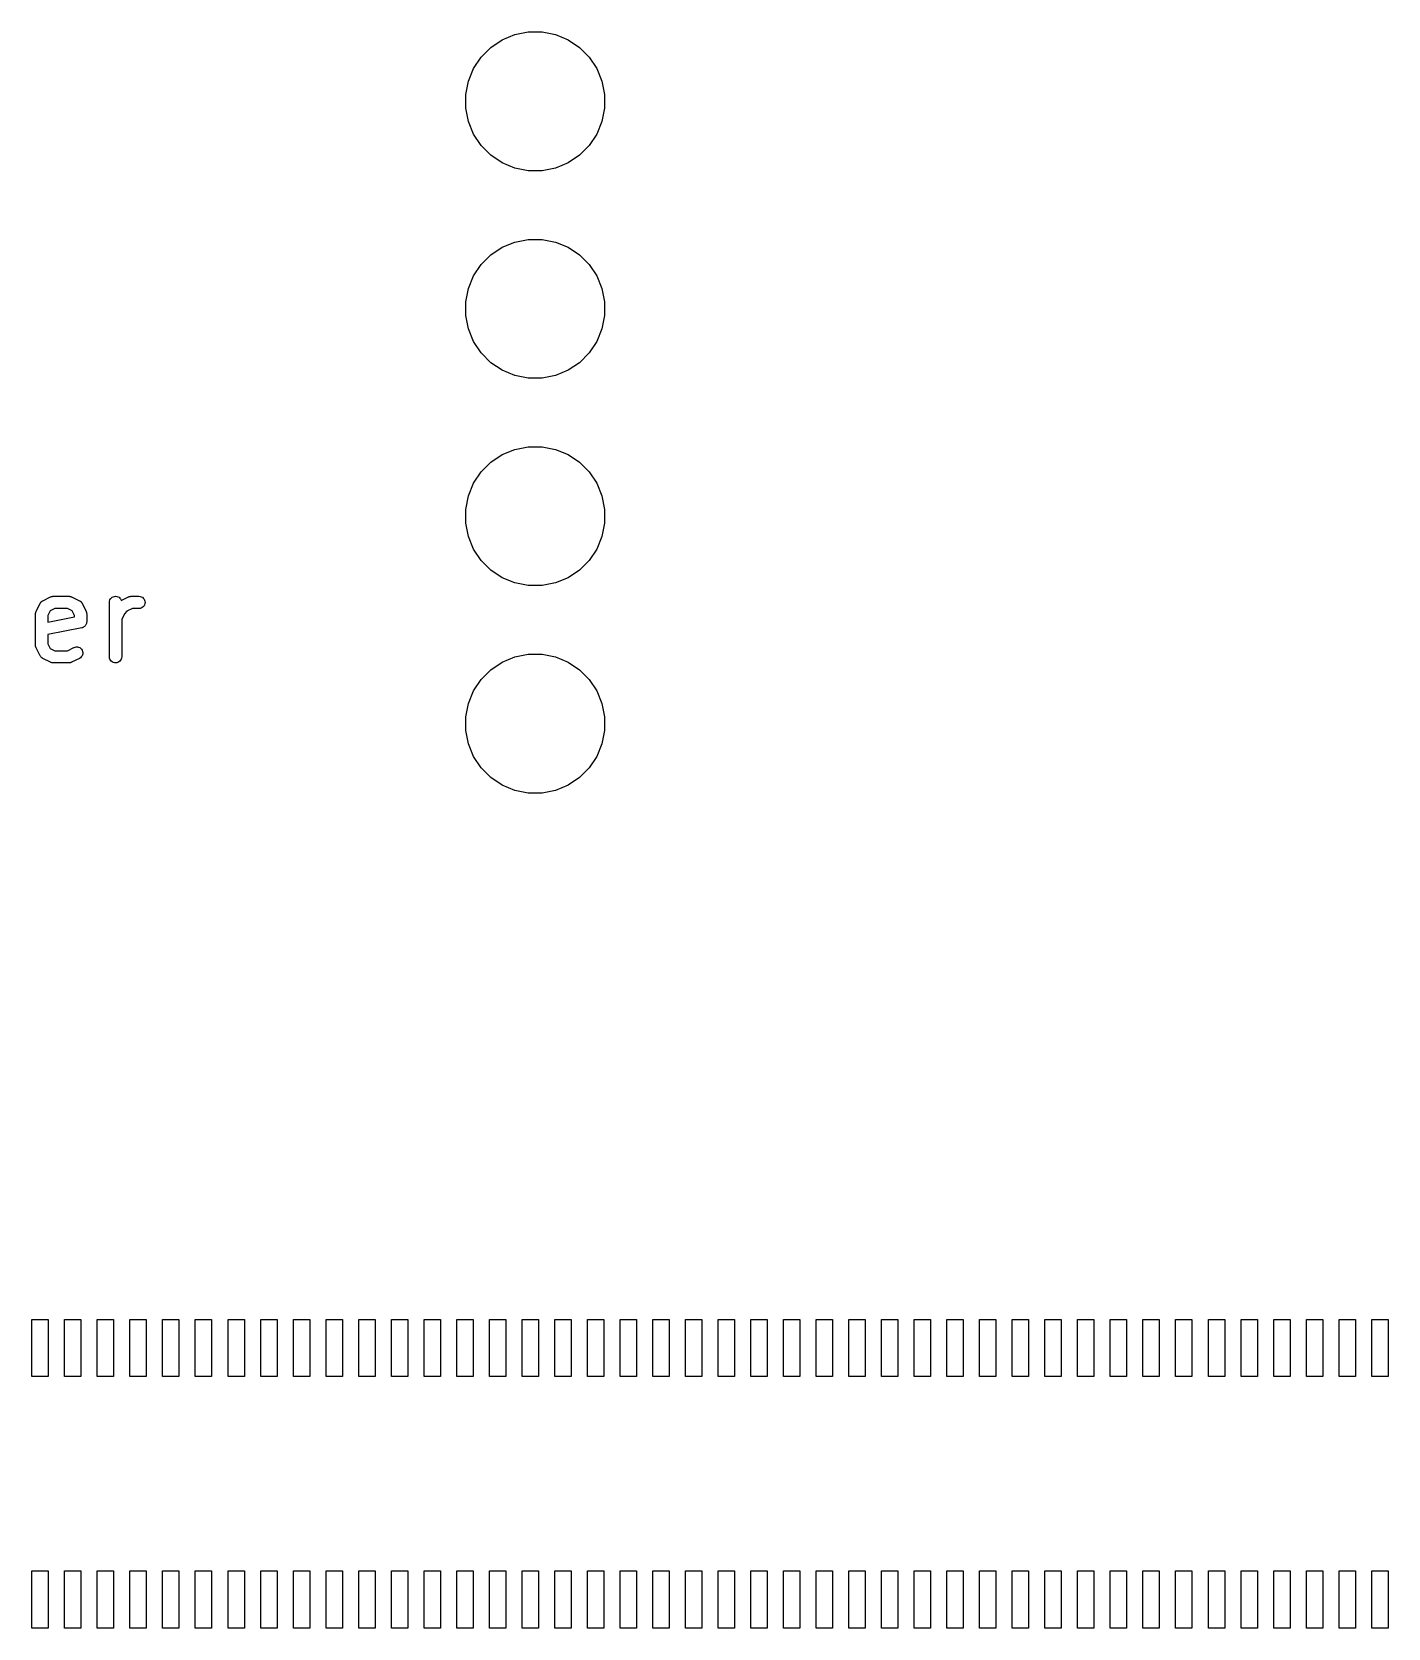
# Model space of a CAD drawing. Extents: x 86.8 to 155.3, y -69.5 to -29.6.
# Drawn here: x 104.33 to 120.93, y -69.5 to -49.95 of the extents above; entities that cross this region are included whole.
import ezdxf

# ---------------------------------------------------------------- set-up
doc = ezdxf.new("R2010")
doc.units = 0
doc.layers.add('BLACK', color=7, linetype='CONTINUOUS')

msp = doc.modelspace()

# ---------------------------------------------------------------- linework, layer by layer
at = {"layer": 'BLACK', "linetype": 'CONTINUOUS'}
for p, q in [((110.087, -50.0467), (110.242, -49.9827)), ((110.242, -49.9827), (110.406, -49.95)), ((110.406, -49.95), (110.574, -49.95)), ((110.574, -49.95), (110.738, -49.9827)), ((110.738, -49.9827), (110.893, -50.0467)), ((109.83, -50.2582), (109.948, -50.1398)), ((109.948, -50.1398), (110.087, -50.0467)), ((110.893, -50.0467), (111.032, -50.1398)), ((111.032, -50.1398), (111.15, -50.2582)), ((109.673, -50.5521), (109.737, -50.3974)), ((109.737, -50.3974), (109.83, -50.2582)), ((111.15, -50.2582), (111.243, -50.3974)), ((111.243, -50.3974), (111.307, -50.5521)), ((109.64, -50.7163), (109.673, -50.5521)), ((111.307, -50.5521), (111.34, -50.7163)), ((109.64, -50.8837), (109.64, -50.7163)), ((111.34, -50.7163), (111.34, -50.8837)), ((109.673, -51.0479), (109.64, -50.8837)), ((111.34, -50.8837), (111.307, -51.0479)), ((109.737, -51.2026), (109.673, -51.0479)), ((109.83, -51.3418), (109.737, -51.2026)), ((111.243, -51.2026), (111.15, -51.3418)), ((111.307, -51.0479), (111.243, -51.2026)), ((109.948, -51.4602), (109.83, -51.3418)), ((111.15, -51.3418), (111.032, -51.4602)), ((110.087, -51.5533), (109.948, -51.4602)), ((110.242, -51.6173), (110.087, -51.5533)), ((110.893, -51.5533), (110.738, -51.6173)), ((111.032, -51.4602), (110.893, -51.5533)), ((110.406, -51.65), (110.242, -51.6173)), ((110.574, -51.65), (110.406, -51.65)), ((110.738, -51.6173), (110.574, -51.65)), ((110.087, -52.5867), (110.242, -52.5227)), ((110.242, -52.5227), (110.406, -52.49)), ((110.406, -52.49), (110.574, -52.49)), ((110.574, -52.49), (110.738, -52.5227)), ((110.738, -52.5227), (110.893, -52.5867)), ((109.83, -52.7982), (109.948, -52.6798)), ((109.948, -52.6798), (110.087, -52.5867)), ((110.893, -52.5867), (111.032, -52.6798)), ((111.032, -52.6798), (111.15, -52.7982)), ((109.673, -53.0921), (109.737, -52.9374)), ((109.737, -52.9374), (109.83, -52.7982)), ((111.15, -52.7982), (111.243, -52.9374)), ((111.243, -52.9374), (111.307, -53.0921)), ((109.64, -53.2563), (109.673, -53.0921)), ((111.307, -53.0921), (111.34, -53.2563)), ((109.64, -53.4237), (109.64, -53.2563)), ((111.34, -53.2563), (111.34, -53.4237)), ((109.673, -53.5879), (109.64, -53.4237)), ((111.34, -53.4237), (111.307, -53.5879)), ((109.737, -53.7426), (109.673, -53.5879)), ((109.83, -53.8818), (109.737, -53.7426)), ((111.243, -53.7426), (111.15, -53.8818)), ((111.307, -53.5879), (111.243, -53.7426)), ((109.948, -54.0002), (109.83, -53.8818)), ((111.15, -53.8818), (111.032, -54.0002)), ((110.087, -54.0933), (109.948, -54.0002)), ((110.242, -54.1573), (110.087, -54.0933)), ((110.893, -54.0933), (110.738, -54.1573)), ((111.032, -54.0002), (110.893, -54.0933)), ((110.406, -54.19), (110.242, -54.1573)), ((110.574, -54.19), (110.406, -54.19)), ((110.738, -54.1573), (110.574, -54.19)), ((110.087, -55.1267), (110.242, -55.0627)), ((110.242, -55.0627), (110.406, -55.03)), ((110.406, -55.03), (110.574, -55.03)), ((110.574, -55.03), (110.738, -55.0627)), ((110.738, -55.0627), (110.893, -55.1267)), ((109.83, -55.3382), (109.948, -55.2198)), ((109.948, -55.2198), (110.087, -55.1267)), ((110.893, -55.1267), (111.032, -55.2198)), ((111.032, -55.2198), (111.15, -55.3382)), ((109.673, -55.6321), (109.737, -55.4774)), ((109.737, -55.4774), (109.83, -55.3382)), ((111.15, -55.3382), (111.243, -55.4774)), ((111.243, -55.4774), (111.307, -55.6321)), ((109.64, -55.7963), (109.673, -55.6321)), ((111.307, -55.6321), (111.34, -55.7963)), ((109.64, -55.9637), (109.64, -55.7963)), ((111.34, -55.7963), (111.34, -55.9637)), ((109.673, -56.1279), (109.64, -55.9637)), ((111.34, -55.9637), (111.307, -56.1279)), ((109.737, -56.2826), (109.673, -56.1279)), ((109.83, -56.4218), (109.737, -56.2826)), ((111.243, -56.2826), (111.15, -56.4218)), ((111.307, -56.1279), (111.243, -56.2826)), ((109.948, -56.5402), (109.83, -56.4218)), ((111.15, -56.4218), (111.032, -56.5402)), ((110.087, -56.6333), (109.948, -56.5402)), ((110.242, -56.6973), (110.087, -56.6333)), ((110.893, -56.6333), (110.738, -56.6973)), ((111.032, -56.5402), (110.893, -56.6333)), ((104.463, -56.9163), (104.558, -56.8686)), ((104.558, -56.8686), (104.559, -56.8682)), ((104.559, -56.8682), (104.561, -56.8674)), ((104.561, -56.8674), (104.563, -56.8664)), ((104.563, -56.8664), (104.568, -56.8649)), ((104.568, -56.8649), (104.573, -56.8631)), ((104.573, -56.8631), (104.575, -56.8628)), ((104.575, -56.8628), (104.577, -56.8621)), ((104.577, -56.8621), (104.582, -56.8616)), ((104.582, -56.8616), (104.587, -56.8608)), ((104.587, -56.8608), (104.59, -56.8609)), ((104.59, -56.8609), (104.592, -56.8607)), ((104.592, -56.8607), (104.782, -56.8607)), ((104.782, -56.8607), (104.783, -56.8607)), ((104.783, -56.8607), (104.786, -56.861)), ((104.786, -56.861), (104.788, -56.8609)), ((104.788, -56.8609), (104.793, -56.8618)), ((104.793, -56.8618), (104.798, -56.8624)), ((104.798, -56.8624), (104.8, -56.863)), ((104.8, -56.863), (104.802, -56.8634)), ((104.802, -56.8634), (104.807, -56.8652)), ((104.807, -56.8652), (104.812, -56.8668)), ((104.812, -56.8668), (104.814, -56.8678)), ((104.814, -56.8678), (104.816, -56.8686)), ((104.816, -56.8686), (104.911, -56.9163)), ((105.301, -56.8821), (105.313, -56.873)), ((105.313, -56.873), (105.326, -56.8662)), ((105.326, -56.8662), (105.34, -56.862)), ((105.34, -56.862), (105.354, -56.8607)), ((105.354, -56.8607), (105.369, -56.8622)), ((105.369, -56.8622), (105.383, -56.8666)), ((105.383, -56.8666), (105.396, -56.8735)), ((105.396, -56.8735), (105.407, -56.8829)), ((105.424, -56.9117), (105.511, -56.8686)), ((105.511, -56.8686), (105.512, -56.8682)), ((105.512, -56.8682), (105.514, -56.8674)), ((105.514, -56.8674), (105.516, -56.8664)), ((105.516, -56.8664), (105.521, -56.8649)), ((105.521, -56.8649), (105.525, -56.8631)), ((105.525, -56.8631), (105.528, -56.8628)), ((105.528, -56.8628), (105.53, -56.8621)), ((105.53, -56.8621), (105.535, -56.8616)), ((105.535, -56.8616), (105.54, -56.8608)), ((105.54, -56.8608), (105.542, -56.8609)), ((105.542, -56.8609), (105.544, -56.8607)), ((105.544, -56.8607), (105.639, -56.8607)), ((105.639, -56.8607), (105.64, -56.8607)), ((105.64, -56.8607), (105.655, -56.8624)), ((105.655, -56.8624), (105.669, -56.8668)), ((105.669, -56.8668), (105.682, -56.8738)), ((105.682, -56.8738), (105.693, -56.8832)), ((110.406, -56.73), (110.242, -56.6973)), ((110.574, -56.73), (110.406, -56.73)), ((110.738, -56.6973), (110.574, -56.73)), ((104.374, -57.0731), (104.375, -57.0681)), ((104.374, -57.0753), (104.374, -57.0731)), ((104.375, -57.0681), (104.376, -57.063)), ((104.376, -57.0609), (104.377, -57.0587)), ((104.376, -57.063), (104.376, -57.0609)), ((104.377, -57.0587), (104.378, -57.0539)), ((104.378, -57.0539), (104.38, -57.049)), ((104.38, -57.049), (104.381, -57.0471)), ((104.381, -57.0471), (104.382, -57.045)), ((104.382, -57.045), (104.429, -56.9498)), ((104.429, -56.9498), (104.43, -56.9489)), ((104.43, -56.9489), (104.431, -56.9475)), ((104.431, -56.9475), (104.432, -56.946)), ((104.432, -56.946), (104.435, -56.9414)), ((104.435, -56.9414), (104.438, -56.9366)), ((104.438, -56.9366), (104.439, -56.9354)), ((104.439, -56.9354), (104.44, -56.9341)), ((104.44, -56.9341), (104.444, -56.9302)), ((104.444, -56.9302), (104.448, -56.9261)), ((104.448, -56.9261), (104.449, -56.9252)), ((104.449, -56.9252), (104.451, -56.924)), ((104.451, -56.924), (104.455, -56.921)), ((104.455, -56.921), (104.46, -56.9178)), ((104.46, -56.9178), (104.462, -56.9171)), ((104.462, -56.9171), (104.463, -56.9163)), ((104.552, -57.0392), (104.524, -57.0963)), ((104.61, -57.0107), (104.552, -57.0392)), ((104.765, -57.0107), (104.61, -57.0107)), ((104.822, -57.0392), (104.765, -57.0107)), ((104.85, -57.0963), (104.822, -57.0392)), ((104.911, -56.9163), (104.912, -56.9167)), ((104.912, -56.9167), (104.913, -56.9176)), ((104.913, -56.9176), (104.915, -56.9183)), ((104.915, -56.9183), (104.919, -56.9216)), ((104.919, -56.9216), (104.924, -56.9247)), ((104.924, -56.9247), (104.925, -56.9258)), ((104.925, -56.9258), (104.927, -56.9268)), ((104.927, -56.9268), (104.931, -56.9309)), ((104.931, -56.9309), (104.935, -56.9349)), ((104.935, -56.9349), (104.936, -56.9362)), ((104.936, -56.9362), (104.937, -56.9374)), ((104.937, -56.9374), (104.94, -56.9422)), ((104.94, -56.9422), (104.943, -56.9469)), ((104.943, -56.9469), (104.944, -56.9484)), ((104.944, -56.9484), (104.945, -56.9498)), ((104.945, -56.9498), (104.992, -57.045)), ((104.992, -57.045), (104.993, -57.046)), ((104.993, -57.046), (104.993, -57.048)), ((104.993, -57.048), (104.994, -57.05)), ((104.994, -57.05), (104.996, -57.0549)), ((104.996, -57.0549), (104.998, -57.0597)), ((104.998, -57.0597), (104.998, -57.0619)), ((104.998, -57.0619), (104.999, -57.064)), ((104.999, -57.064), (104.999, -57.0691)), ((104.999, -57.0691), (105, -57.0742)), ((105, -57.0742), (105, -57.0764)), ((105.279, -56.9347), (105.28, -56.9201)), ((105.279, -56.9357), (105.279, -56.9347)), ((105.279, -57.6024), (105.279, -56.9357)), ((105.28, -56.9201), (105.285, -56.9062)), ((105.285, -56.9062), (105.292, -56.8933)), ((105.292, -56.8933), (105.301, -56.8821)), ((105.407, -56.8829), (105.416, -56.8942)), ((105.416, -56.8942), (105.423, -56.9071)), ((105.423, -56.9071), (105.424, -56.9117)), ((105.493, -57.045), (105.463, -57.0754)), ((105.562, -57.0107), (105.493, -57.045)), ((105.639, -57.0107), (105.562, -57.0107)), ((105.654, -57.0093), (105.639, -57.0107)), ((105.668, -57.0051), (105.654, -57.0093)), ((105.681, -56.9982), (105.668, -57.0051)), ((105.692, -56.9889), (105.681, -56.9982)), ((105.702, -56.9777), (105.692, -56.9889)), ((105.693, -56.8832), (105.702, -56.8946)), ((105.702, -56.8946), (105.709, -56.9076)), ((105.709, -56.9648), (105.702, -56.9777)), ((105.709, -56.9076), (105.713, -56.9217)), ((105.713, -56.9508), (105.709, -56.9648)), ((105.713, -56.9217), (105.714, -56.9362)), ((105.714, -56.9362), (105.713, -56.9508)), ((104.374, -57.0775), (104.374, -57.0753)), ((104.374, -57.0786), (104.374, -57.0775)), ((104.374, -57.4595), (104.374, -57.0786)), ((104.524, -57.0963), (104.524, -57.1776)), ((104.524, -57.1776), (104.85, -57.1123)), ((104.94, -57.2474), (104.524, -57.3305)), ((104.85, -57.1123), (104.85, -57.0963)), ((104.947, -57.2453), (104.94, -57.2474)), ((104.953, -57.2433), (104.947, -57.2453)), ((104.954, -57.2432), (104.953, -57.2433)), ((104.96, -57.2398), (104.954, -57.2431)), ((104.954, -57.2431), (104.954, -57.2432)), ((104.966, -57.2366), (104.96, -57.2398)), ((104.967, -57.2362), (104.966, -57.2364)), ((104.966, -57.2364), (104.966, -57.2366)), ((104.972, -57.2318), (104.967, -57.2362)), ((104.978, -57.2274), (104.972, -57.2318)), ((104.982, -57.2216), (104.978, -57.2269)), ((104.978, -57.2269), (104.978, -57.2271)), ((104.978, -57.2271), (104.978, -57.2274)), ((104.987, -57.2162), (104.982, -57.2216)), ((104.991, -57.2095), (104.987, -57.2156)), ((104.987, -57.2156), (104.987, -57.2159)), ((104.987, -57.2159), (104.987, -57.2162)), ((104.994, -57.2034), (104.991, -57.2095)), ((104.996, -57.1961), (104.994, -57.2027)), ((104.994, -57.2027), (104.994, -57.203)), ((104.994, -57.203), (104.994, -57.2034)), ((104.999, -57.1894), (104.996, -57.1961)), ((105, -57.1749), (104.999, -57.1818)), ((104.999, -57.1818), (104.999, -57.1887)), ((104.999, -57.1887), (104.999, -57.1891)), ((104.999, -57.1891), (104.999, -57.1894)), ((105, -57.0764), (105, -57.0786)), ((105, -57.0786), (105, -57.1738)), ((105, -57.1738), (105, -57.1742)), ((105, -57.1742), (105, -57.1742)), ((105, -57.1742), (105, -57.1742)), ((105, -57.1742), (105, -57.1749)), ((105.463, -57.0754), (105.429, -57.1439)), ((105.429, -57.1439), (105.429, -57.6024)), ((104.374, -57.4617), (104.374, -57.4595)), ((104.374, -57.4639), (104.374, -57.4617)), ((104.375, -57.469), (104.374, -57.4639)), ((104.524, -57.3305), (104.524, -57.4418)), ((104.524, -57.4418), (104.552, -57.4989)), ((104.375, -57.4741), (104.375, -57.469)), ((104.376, -57.4762), (104.375, -57.4741)), ((104.376, -57.4784), (104.376, -57.4762)), ((104.378, -57.4832), (104.376, -57.4784)), ((104.38, -57.4881), (104.378, -57.4832)), ((104.381, -57.4901), (104.38, -57.4881)), ((104.381, -57.4921), (104.381, -57.4901)), ((104.382, -57.4931), (104.381, -57.4921)), ((104.429, -57.5883), (104.382, -57.4931)), ((104.43, -57.5897), (104.429, -57.5883)), ((104.431, -57.5912), (104.43, -57.5897)), ((104.434, -57.5959), (104.431, -57.5912)), ((104.437, -57.6007), (104.434, -57.5959)), ((104.438, -57.6019), (104.437, -57.6007)), ((104.439, -57.6032), (104.438, -57.6019)), ((104.443, -57.6072), (104.439, -57.6032)), ((104.447, -57.6113), (104.443, -57.6072)), ((104.449, -57.6123), (104.447, -57.6113)), ((104.45, -57.6134), (104.449, -57.6123)), ((104.455, -57.6165), (104.45, -57.6134)), ((104.459, -57.6198), (104.455, -57.6165)), ((104.461, -57.6205), (104.459, -57.6198)), ((104.462, -57.6214), (104.461, -57.6205)), ((104.463, -57.6218), (104.462, -57.6214)), ((104.558, -57.6695), (104.463, -57.6218)), ((104.552, -57.4989), (104.61, -57.5274)), ((104.61, -57.5274), (104.765, -57.5274)), ((104.765, -57.5274), (104.844, -57.4877)), ((104.911, -57.6218), (104.816, -57.6695)), ((104.844, -57.4877), (104.845, -57.4872)), ((104.845, -57.4872), (104.859, -57.4822)), ((104.859, -57.4822), (104.873, -57.4799)), ((104.873, -57.4799), (104.888, -57.4805)), ((104.888, -57.4805), (104.902, -57.4839)), ((104.902, -57.4839), (104.915, -57.49)), ((104.923, -57.6141), (104.911, -57.6218)), ((104.915, -57.49), (104.927, -57.4985)), ((104.934, -57.604), (104.923, -57.6141)), ((104.927, -57.4985), (104.937, -57.5092)), ((104.943, -57.5921), (104.934, -57.604)), ((104.937, -57.5092), (104.945, -57.5217)), ((104.949, -57.5787), (104.943, -57.5921)), ((104.945, -57.5217), (104.95, -57.5354)), ((104.952, -57.5645), (104.949, -57.5787)), ((104.95, -57.5354), (104.952, -57.5498)), ((104.952, -57.5498), (104.952, -57.5645)), ((105.28, -57.6169), (105.279, -57.6024)), ((105.284, -57.631), (105.28, -57.6169)), ((105.291, -57.6439), (105.284, -57.631)), ((105.3, -57.6552), (105.291, -57.6439)), ((105.312, -57.6646), (105.3, -57.6552)), ((105.406, -57.656), (105.395, -57.6651)), ((105.416, -57.6448), (105.406, -57.656)), ((105.423, -57.6319), (105.416, -57.6448)), ((105.427, -57.618), (105.423, -57.6319)), ((105.429, -57.6034), (105.427, -57.618)), ((105.429, -57.6024), (105.429, -57.6034)), ((110.087, -57.6667), (110.242, -57.6027)), ((110.242, -57.6027), (110.406, -57.57)), ((110.406, -57.57), (110.574, -57.57)), ((110.574, -57.57), (110.738, -57.6027)), ((110.738, -57.6027), (110.893, -57.6667)), ((104.56, -57.6703), (104.558, -57.6695)), ((104.562, -57.6713), (104.56, -57.6703)), ((104.567, -57.6729), (104.562, -57.6713)), ((104.572, -57.6747), (104.567, -57.6729)), ((104.574, -57.6751), (104.572, -57.6747)), ((104.576, -57.6757), (104.574, -57.6751)), ((104.581, -57.6763), (104.576, -57.6757)), ((104.586, -57.6772), (104.581, -57.6763)), ((104.589, -57.6771), (104.586, -57.6772)), ((104.591, -57.6774), (104.589, -57.6771)), ((104.592, -57.6774), (104.591, -57.6774)), ((104.782, -57.6774), (104.592, -57.6774)), ((104.784, -57.6772), (104.782, -57.6774)), ((104.787, -57.6773), (104.784, -57.6772)), ((104.792, -57.6765), (104.787, -57.6773)), ((104.797, -57.676), (104.792, -57.6765)), ((104.799, -57.6753), (104.797, -57.676)), ((104.801, -57.675), (104.799, -57.6753)), ((104.806, -57.6732), (104.801, -57.675)), ((104.811, -57.6717), (104.806, -57.6732)), ((104.813, -57.6707), (104.811, -57.6717)), ((104.815, -57.6699), (104.813, -57.6707)), ((104.816, -57.6695), (104.815, -57.6699)), ((105.325, -57.6715), (105.312, -57.6646)), ((105.339, -57.6758), (105.325, -57.6715)), ((105.353, -57.6774), (105.339, -57.6758)), ((105.368, -57.6761), (105.353, -57.6774)), ((105.382, -57.6719), (105.368, -57.6761)), ((105.395, -57.6651), (105.382, -57.6719)), ((109.83, -57.8782), (109.948, -57.7598)), ((109.948, -57.7598), (110.087, -57.6667)), ((110.893, -57.6667), (111.032, -57.7598)), ((111.032, -57.7598), (111.15, -57.8782)), ((109.673, -58.1721), (109.737, -58.0174)), ((109.737, -58.0174), (109.83, -57.8782)), ((111.15, -57.8782), (111.243, -58.0174)), ((111.243, -58.0174), (111.307, -58.1721)), ((109.64, -58.3363), (109.673, -58.1721)), ((111.307, -58.1721), (111.34, -58.3363)), ((109.64, -58.5037), (109.64, -58.3363)), ((111.34, -58.3363), (111.34, -58.5037)), ((109.673, -58.6679), (109.64, -58.5037)), ((111.34, -58.5037), (111.307, -58.6679)), ((109.737, -58.8226), (109.673, -58.6679)), ((109.83, -58.9618), (109.737, -58.8226)), ((111.243, -58.8226), (111.15, -58.9618)), ((111.307, -58.6679), (111.243, -58.8226)), ((109.948, -59.0802), (109.83, -58.9618)), ((111.15, -58.9618), (111.032, -59.0802)), ((110.087, -59.1733), (109.948, -59.0802)), ((110.242, -59.2373), (110.087, -59.1733)), ((110.893, -59.1733), (110.738, -59.2373)), ((111.032, -59.0802), (110.893, -59.1733)), ((110.406, -59.27), (110.242, -59.2373)), ((110.574, -59.27), (110.406, -59.27)), ((110.738, -59.2373), (110.574, -59.27)), ((104.33, -66.416), (104.33, -65.716)), ((104.33, -65.716), (104.53, -65.716)), ((104.53, -65.716), (104.53, -66.416)), ((104.73, -66.416), (104.73, -65.716)), ((104.73, -65.716), (104.93, -65.716)), ((104.93, -65.716), (104.93, -66.416)), ((105.13, -66.416), (105.13, -65.716)), ((105.13, -65.716), (105.33, -65.716)), ((105.33, -65.716), (105.33, -66.416)), ((105.53, -66.416), (105.53, -65.716)), ((105.53, -65.716), (105.73, -65.716)), ((105.73, -65.716), (105.73, -66.416)), ((105.93, -66.416), (105.93, -65.716)), ((105.93, -65.716), (106.13, -65.716)), ((106.13, -65.716), (106.13, -66.416)), ((106.33, -66.416), (106.33, -65.716)), ((106.33, -65.716), (106.53, -65.716)), ((106.53, -65.716), (106.53, -66.416)), ((106.73, -66.416), (106.73, -65.716)), ((106.73, -65.716), (106.93, -65.716)), ((106.93, -65.716), (106.93, -66.416)), ((107.13, -66.416), (107.13, -65.716)), ((107.13, -65.716), (107.33, -65.716)), ((107.33, -65.716), (107.33, -66.416)), ((107.53, -66.416), (107.53, -65.716)), ((107.53, -65.716), (107.73, -65.716)), ((107.73, -65.716), (107.73, -66.416)), ((107.93, -66.416), (107.93, -65.716)), ((107.93, -65.716), (108.13, -65.716)), ((108.13, -65.716), (108.13, -66.416)), ((108.33, -66.416), (108.33, -65.716)), ((108.33, -65.716), (108.53, -65.716)), ((108.53, -65.716), (108.53, -66.416)), ((108.73, -66.416), (108.73, -65.716)), ((108.73, -65.716), (108.93, -65.716)), ((108.93, -65.716), (108.93, -66.416)), ((109.13, -66.416), (109.13, -65.716)), ((109.13, -65.716), (109.33, -65.716)), ((109.33, -65.716), (109.33, -66.416)), ((109.53, -66.416), (109.53, -65.716)), ((109.53, -65.716), (109.73, -65.716)), ((109.73, -65.716), (109.73, -66.416)), ((109.93, -66.416), (109.93, -65.716)), ((109.93, -65.716), (110.13, -65.716)), ((110.13, -65.716), (110.13, -66.416)), ((110.33, -66.416), (110.33, -65.716)), ((110.33, -65.716), (110.53, -65.716)), ((110.53, -65.716), (110.53, -66.416)), ((110.73, -66.416), (110.73, -65.716)), ((110.73, -65.716), (110.93, -65.716)), ((110.93, -65.716), (110.93, -66.416)), ((111.13, -66.416), (111.13, -65.716)), ((111.13, -65.716), (111.33, -65.716)), ((111.33, -65.716), (111.33, -66.416)), ((111.53, -66.416), (111.53, -65.716)), ((111.53, -65.716), (111.73, -65.716)), ((111.73, -65.716), (111.73, -66.416)), ((111.93, -66.416), (111.93, -65.716)), ((111.93, -65.716), (112.13, -65.716)), ((112.13, -65.716), (112.13, -66.416)), ((112.33, -66.416), (112.33, -65.716)), ((112.33, -65.716), (112.53, -65.716)), ((112.53, -65.716), (112.53, -66.416)), ((112.73, -66.416), (112.73, -65.716)), ((112.73, -65.716), (112.93, -65.716)), ((112.93, -65.716), (112.93, -66.416)), ((113.13, -66.416), (113.13, -65.716)), ((113.13, -65.716), (113.33, -65.716)), ((113.33, -65.716), (113.33, -66.416)), ((113.53, -66.416), (113.53, -65.716)), ((113.53, -65.716), (113.73, -65.716)), ((113.73, -65.716), (113.73, -66.416)), ((113.93, -66.416), (113.93, -65.716)), ((113.93, -65.716), (114.13, -65.716)), ((114.13, -65.716), (114.13, -66.416)), ((114.33, -66.416), (114.33, -65.716)), ((114.33, -65.716), (114.53, -65.716)), ((114.53, -65.716), (114.53, -66.416)), ((114.73, -66.416), (114.73, -65.716)), ((114.73, -65.716), (114.93, -65.716)), ((114.93, -65.716), (114.93, -66.416)), ((115.13, -66.416), (115.13, -65.716)), ((115.13, -65.716), (115.33, -65.716)), ((115.33, -65.716), (115.33, -66.416)), ((115.53, -66.416), (115.53, -65.716)), ((115.53, -65.716), (115.73, -65.716)), ((115.73, -65.716), (115.73, -66.416)), ((115.93, -66.416), (115.93, -65.716)), ((115.93, -65.716), (116.13, -65.716)), ((116.13, -65.716), (116.13, -66.416)), ((116.33, -66.416), (116.33, -65.716)), ((116.33, -65.716), (116.53, -65.716)), ((116.53, -65.716), (116.53, -66.416)), ((116.73, -66.416), (116.73, -65.716)), ((116.73, -65.716), (116.93, -65.716)), ((116.93, -65.716), (116.93, -66.416)), ((117.13, -66.416), (117.13, -65.716)), ((117.13, -65.716), (117.33, -65.716)), ((117.33, -65.716), (117.33, -66.416)), ((117.53, -66.416), (117.53, -65.716)), ((117.53, -65.716), (117.73, -65.716)), ((117.73, -65.716), (117.73, -66.416)), ((117.93, -66.416), (117.93, -65.716)), ((117.93, -65.716), (118.13, -65.716)), ((118.13, -65.716), (118.13, -66.416)), ((118.33, -66.416), (118.33, -65.716)), ((118.33, -65.716), (118.53, -65.716)), ((118.53, -65.716), (118.53, -66.416)), ((118.73, -66.416), (118.73, -65.716)), ((118.73, -65.716), (118.93, -65.716)), ((118.93, -65.716), (118.93, -66.416)), ((119.13, -66.416), (119.13, -65.716)), ((119.13, -65.716), (119.33, -65.716)), ((119.33, -65.716), (119.33, -66.416)), ((119.53, -66.416), (119.53, -65.716)), ((119.53, -65.716), (119.73, -65.716)), ((119.73, -65.716), (119.73, -66.416)), ((119.93, -66.416), (119.93, -65.716)), ((119.93, -65.716), (120.13, -65.716)), ((120.13, -65.716), (120.13, -66.416)), ((120.33, -66.416), (120.33, -65.716)), ((120.33, -65.716), (120.53, -65.716)), ((120.53, -65.716), (120.53, -66.416)), ((120.73, -66.416), (120.73, -65.716)), ((120.73, -65.716), (120.93, -65.716)), ((120.93, -65.716), (120.93, -66.416)), ((104.53, -66.416), (104.33, -66.416)), ((104.93, -66.416), (104.73, -66.416)), ((105.33, -66.416), (105.13, -66.416)), ((105.73, -66.416), (105.53, -66.416)), ((106.13, -66.416), (105.93, -66.416)), ((106.53, -66.416), (106.33, -66.416)), ((106.93, -66.416), (106.73, -66.416)), ((107.33, -66.416), (107.13, -66.416)), ((107.73, -66.416), (107.53, -66.416)), ((108.13, -66.416), (107.93, -66.416)), ((108.53, -66.416), (108.33, -66.416)), ((108.93, -66.416), (108.73, -66.416)), ((109.33, -66.416), (109.13, -66.416)), ((109.73, -66.416), (109.53, -66.416)), ((110.13, -66.416), (109.93, -66.416)), ((110.53, -66.416), (110.33, -66.416)), ((110.93, -66.416), (110.73, -66.416)), ((111.33, -66.416), (111.13, -66.416)), ((111.73, -66.416), (111.53, -66.416)), ((112.13, -66.416), (111.93, -66.416)), ((112.53, -66.416), (112.33, -66.416)), ((112.93, -66.416), (112.73, -66.416)), ((113.33, -66.416), (113.13, -66.416)), ((113.73, -66.416), (113.53, -66.416)), ((114.13, -66.416), (113.93, -66.416)), ((114.53, -66.416), (114.33, -66.416)), ((114.93, -66.416), (114.73, -66.416)), ((115.33, -66.416), (115.13, -66.416)), ((115.73, -66.416), (115.53, -66.416)), ((116.13, -66.416), (115.93, -66.416)), ((116.53, -66.416), (116.33, -66.416)), ((116.93, -66.416), (116.73, -66.416)), ((117.33, -66.416), (117.13, -66.416)), ((117.73, -66.416), (117.53, -66.416)), ((118.13, -66.416), (117.93, -66.416)), ((118.53, -66.416), (118.33, -66.416)), ((118.93, -66.416), (118.73, -66.416)), ((119.33, -66.416), (119.13, -66.416)), ((119.73, -66.416), (119.53, -66.416)), ((120.13, -66.416), (119.93, -66.416)), ((120.53, -66.416), (120.33, -66.416)), ((120.93, -66.416), (120.73, -66.416)), ((104.33, -69.496), (104.33, -68.796)), ((104.33, -68.796), (104.53, -68.796)), ((104.53, -68.796), (104.53, -69.496)), ((104.73, -69.496), (104.73, -68.796)), ((104.73, -68.796), (104.93, -68.796)), ((104.93, -68.796), (104.93, -69.496)), ((105.13, -69.496), (105.13, -68.796)), ((105.13, -68.796), (105.33, -68.796)), ((105.33, -68.796), (105.33, -69.496)), ((105.53, -69.496), (105.53, -68.796)), ((105.53, -68.796), (105.73, -68.796)), ((105.73, -68.796), (105.73, -69.496)), ((105.93, -69.496), (105.93, -68.796)), ((105.93, -68.796), (106.13, -68.796)), ((106.13, -68.796), (106.13, -69.496)), ((106.33, -69.496), (106.33, -68.796)), ((106.33, -68.796), (106.53, -68.796)), ((106.53, -68.796), (106.53, -69.496)), ((106.73, -69.496), (106.73, -68.796)), ((106.73, -68.796), (106.93, -68.796)), ((106.93, -68.796), (106.93, -69.496)), ((107.13, -69.496), (107.13, -68.796)), ((107.13, -68.796), (107.33, -68.796)), ((107.33, -68.796), (107.33, -69.496)), ((107.53, -69.496), (107.53, -68.796)), ((107.53, -68.796), (107.73, -68.796)), ((107.73, -68.796), (107.73, -69.496)), ((107.93, -69.496), (107.93, -68.796)), ((107.93, -68.796), (108.13, -68.796)), ((108.13, -68.796), (108.13, -69.496)), ((108.33, -69.496), (108.33, -68.796)), ((108.33, -68.796), (108.53, -68.796)), ((108.53, -68.796), (108.53, -69.496)), ((108.73, -69.496), (108.73, -68.796)), ((108.73, -68.796), (108.93, -68.796)), ((108.93, -68.796), (108.93, -69.496)), ((109.13, -69.496), (109.13, -68.796)), ((109.13, -68.796), (109.33, -68.796)), ((109.33, -68.796), (109.33, -69.496)), ((109.53, -69.496), (109.53, -68.796)), ((109.53, -68.796), (109.73, -68.796)), ((109.73, -68.796), (109.73, -69.496)), ((109.93, -69.496), (109.93, -68.796)), ((109.93, -68.796), (110.13, -68.796)), ((110.13, -68.796), (110.13, -69.496)), ((110.33, -69.496), (110.33, -68.796)), ((110.33, -68.796), (110.53, -68.796)), ((110.53, -68.796), (110.53, -69.496)), ((110.73, -69.496), (110.73, -68.796)), ((110.73, -68.796), (110.93, -68.796)), ((110.93, -68.796), (110.93, -69.496)), ((111.13, -69.496), (111.13, -68.796)), ((111.13, -68.796), (111.33, -68.796)), ((111.33, -68.796), (111.33, -69.496)), ((111.53, -69.496), (111.53, -68.796)), ((111.53, -68.796), (111.73, -68.796)), ((111.73, -68.796), (111.73, -69.496)), ((111.93, -69.496), (111.93, -68.796)), ((111.93, -68.796), (112.13, -68.796)), ((112.13, -68.796), (112.13, -69.496)), ((112.33, -69.496), (112.33, -68.796)), ((112.33, -68.796), (112.53, -68.796)), ((112.53, -68.796), (112.53, -69.496)), ((112.73, -69.496), (112.73, -68.796)), ((112.73, -68.796), (112.93, -68.796)), ((112.93, -68.796), (112.93, -69.496)), ((113.13, -69.496), (113.13, -68.796)), ((113.13, -68.796), (113.33, -68.796)), ((113.33, -68.796), (113.33, -69.496)), ((113.53, -69.496), (113.53, -68.796)), ((113.53, -68.796), (113.73, -68.796)), ((113.73, -68.796), (113.73, -69.496)), ((113.93, -69.496), (113.93, -68.796)), ((113.93, -68.796), (114.13, -68.796)), ((114.13, -68.796), (114.13, -69.496)), ((114.33, -69.496), (114.33, -68.796)), ((114.33, -68.796), (114.53, -68.796)), ((114.53, -68.796), (114.53, -69.496)), ((114.73, -69.496), (114.73, -68.796)), ((114.73, -68.796), (114.93, -68.796)), ((114.93, -68.796), (114.93, -69.496)), ((115.13, -69.496), (115.13, -68.796)), ((115.13, -68.796), (115.33, -68.796)), ((115.33, -68.796), (115.33, -69.496)), ((115.53, -69.496), (115.53, -68.796)), ((115.53, -68.796), (115.73, -68.796)), ((115.73, -68.796), (115.73, -69.496)), ((115.93, -69.496), (115.93, -68.796)), ((115.93, -68.796), (116.13, -68.796)), ((116.13, -68.796), (116.13, -69.496)), ((116.33, -69.496), (116.33, -68.796)), ((116.33, -68.796), (116.53, -68.796)), ((116.53, -68.796), (116.53, -69.496)), ((116.73, -69.496), (116.73, -68.796)), ((116.73, -68.796), (116.93, -68.796)), ((116.93, -68.796), (116.93, -69.496)), ((117.13, -69.496), (117.13, -68.796)), ((117.13, -68.796), (117.33, -68.796)), ((117.33, -68.796), (117.33, -69.496)), ((117.53, -69.496), (117.53, -68.796)), ((117.53, -68.796), (117.73, -68.796)), ((117.73, -68.796), (117.73, -69.496)), ((117.93, -69.496), (117.93, -68.796)), ((117.93, -68.796), (118.13, -68.796)), ((118.13, -68.796), (118.13, -69.496)), ((118.33, -69.496), (118.33, -68.796)), ((118.33, -68.796), (118.53, -68.796)), ((118.53, -68.796), (118.53, -69.496)), ((118.73, -69.496), (118.73, -68.796)), ((118.73, -68.796), (118.93, -68.796)), ((118.93, -68.796), (118.93, -69.496)), ((119.13, -69.496), (119.13, -68.796)), ((119.13, -68.796), (119.33, -68.796)), ((119.33, -68.796), (119.33, -69.496)), ((119.53, -69.496), (119.53, -68.796)), ((119.53, -68.796), (119.73, -68.796)), ((119.73, -68.796), (119.73, -69.496)), ((119.93, -69.496), (119.93, -68.796)), ((119.93, -68.796), (120.13, -68.796)), ((120.13, -68.796), (120.13, -69.496)), ((120.33, -69.496), (120.33, -68.796)), ((120.33, -68.796), (120.53, -68.796)), ((120.53, -68.796), (120.53, -69.496)), ((120.73, -69.496), (120.73, -68.796)), ((120.73, -68.796), (120.93, -68.796)), ((120.93, -68.796), (120.93, -69.496)), ((104.53, -69.496), (104.33, -69.496)), ((104.93, -69.496), (104.73, -69.496)), ((105.33, -69.496), (105.13, -69.496)), ((105.73, -69.496), (105.53, -69.496)), ((106.13, -69.496), (105.93, -69.496)), ((106.53, -69.496), (106.33, -69.496)), ((106.93, -69.496), (106.73, -69.496)), ((107.33, -69.496), (107.13, -69.496)), ((107.73, -69.496), (107.53, -69.496)), ((108.13, -69.496), (107.93, -69.496)), ((108.53, -69.496), (108.33, -69.496)), ((108.93, -69.496), (108.73, -69.496)), ((109.33, -69.496), (109.13, -69.496)), ((109.73, -69.496), (109.53, -69.496)), ((110.13, -69.496), (109.93, -69.496)), ((110.53, -69.496), (110.33, -69.496)), ((110.93, -69.496), (110.73, -69.496)), ((111.33, -69.496), (111.13, -69.496)), ((111.73, -69.496), (111.53, -69.496)), ((112.13, -69.496), (111.93, -69.496)), ((112.53, -69.496), (112.33, -69.496)), ((112.93, -69.496), (112.73, -69.496)), ((113.33, -69.496), (113.13, -69.496)), ((113.73, -69.496), (113.53, -69.496)), ((114.13, -69.496), (113.93, -69.496)), ((114.53, -69.496), (114.33, -69.496)), ((114.93, -69.496), (114.73, -69.496)), ((115.33, -69.496), (115.13, -69.496)), ((115.73, -69.496), (115.53, -69.496)), ((116.13, -69.496), (115.93, -69.496)), ((116.53, -69.496), (116.33, -69.496)), ((116.93, -69.496), (116.73, -69.496)), ((117.33, -69.496), (117.13, -69.496)), ((117.73, -69.496), (117.53, -69.496)), ((118.13, -69.496), (117.93, -69.496)), ((118.53, -69.496), (118.33, -69.496)), ((118.93, -69.496), (118.73, -69.496)), ((119.33, -69.496), (119.13, -69.496)), ((119.73, -69.496), (119.53, -69.496)), ((120.13, -69.496), (119.93, -69.496)), ((120.53, -69.496), (120.33, -69.496)), ((120.93, -69.496), (120.73, -69.496))]:
    msp.add_line(p, q, dxfattribs=at)

doc.saveas('drawing.dxf')
